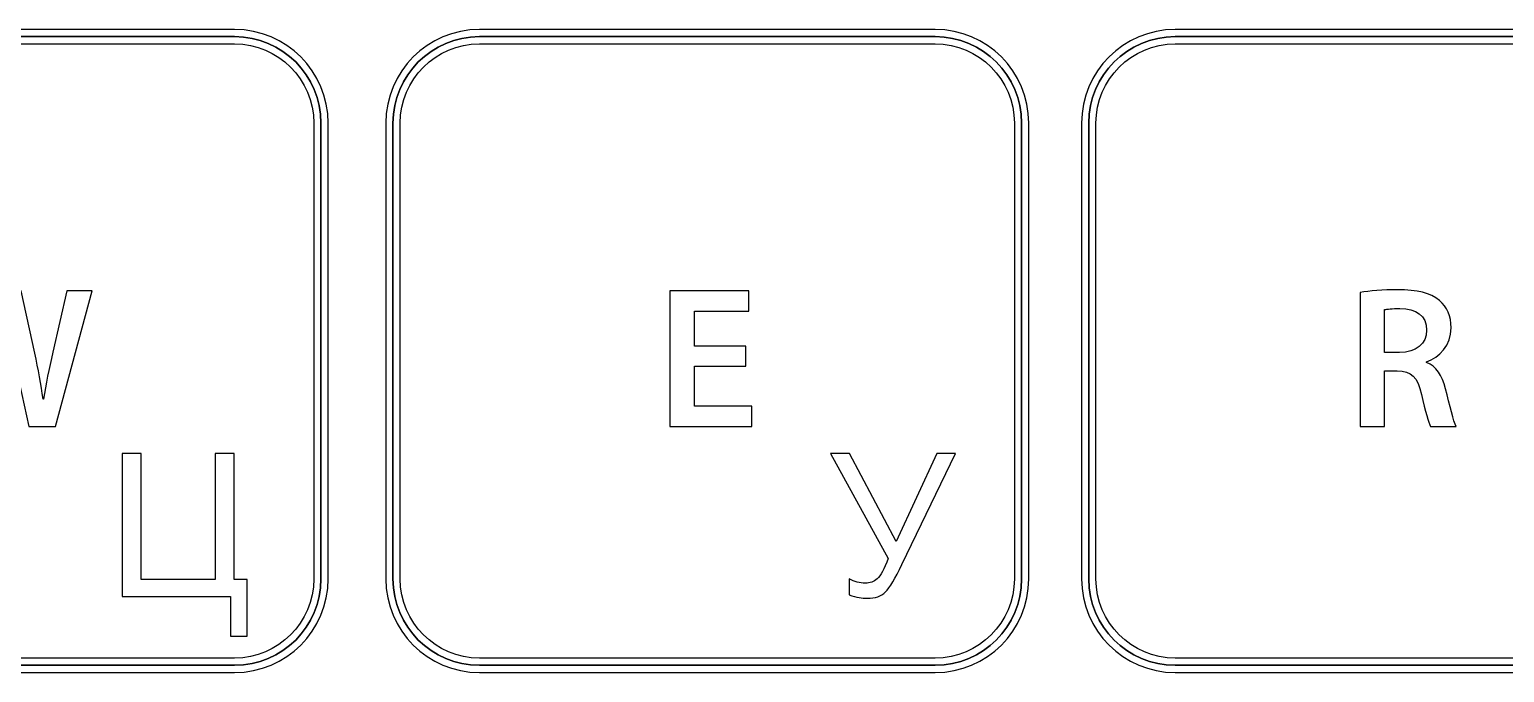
# Model space of a CAD drawing. Header units: millimetres. Extents: x -129 to 142, y -94 to 111.
# Drawn here: x -72.91 to -33.44, y 63.82 to 81.03 of the extents above; entities that cross this region are included whole.
import ezdxf

# ---------------------------------------------------------------- set-up
doc = ezdxf.new("R2010")
doc.units = ezdxf.units.MM
doc.header["$MEASUREMENT"] = 0
doc.layers.add('layer 1', color=7, linetype='Continuous')

msp = doc.modelspace()

# ---------------------------------------------------------------- linework, layer by layer
at = {"layer": 'layer 1', "color": 7, "lineweight": 25}
for points, knots in [([(-67.4244, 63.8179), (-67.4244, 63.8179), (-79.6252, 63.8179), (-79.6252, 63.8179), (-79.6252, 63.8179), (-81.0062, 63.8179), (-82.1299, 64.9412), (-82.1299, 66.3225), (-82.1299, 66.3225), (-82.1299, 66.3225), (-82.1299, 78.5238), (-82.1299, 78.5238), (-82.1299, 78.5238), (-82.1299, 79.9045), (-81.0062, 81.0279), (-79.6252, 81.0279), (-79.6252, 81.0279), (-79.6252, 81.0279), (-67.4244, 81.0279), (-67.4244, 81.0279), (-67.4244, 81.0279), (-66.0431, 81.0279), (-64.92, 79.9045), (-64.92, 78.5238), (-64.92, 78.5238), (-64.92, 78.5238), (-64.92, 66.3225), (-64.92, 66.3225), (-64.92, 66.3225), (-64.92, 64.9412), (-66.0431, 63.8179), (-67.4244, 63.8179)], [0, 0, 0, 0, 0.1111111, 0.1111111, 0.1111111, 0.1111111, 0.2222222, 0.2222222, 0.2222222, 0.2222222, 0.3333333, 0.3333333, 0.3333333, 0.3333333, 0.4444444, 0.4444444, 0.4444444, 0.4444444, 0.5555556, 0.5555556, 0.5555556, 0.5555556, 0.6666667, 0.6666667, 0.6666667, 0.6666667, 0.7777778, 0.7777778, 0.7777778, 0.7777778, 1, 1, 1, 1]), ([(-48.6729, 63.8179), (-48.6729, 63.8179), (-60.8738, 63.8179), (-60.8738, 63.8179), (-60.8738, 63.8179), (-62.2547, 63.8179), (-63.3783, 64.9412), (-63.3783, 66.3225), (-63.3783, 66.3225), (-63.3783, 66.3225), (-63.3783, 78.5238), (-63.3783, 78.5238), (-63.3783, 78.5238), (-63.3783, 79.9045), (-62.2547, 81.0279), (-60.8738, 81.0279), (-60.8738, 81.0279), (-60.8738, 81.0279), (-48.6729, 81.0279), (-48.6729, 81.0279), (-48.6729, 81.0279), (-47.2913, 81.0279), (-46.1683, 79.9045), (-46.1683, 78.5238), (-46.1683, 78.5238), (-46.1683, 78.5238), (-46.1683, 66.3225), (-46.1683, 66.3225), (-46.1683, 66.3225), (-46.1683, 64.9412), (-47.2913, 63.8179), (-48.6729, 63.8179)], [0, 0, 0, 0, 0.1111111, 0.1111111, 0.1111111, 0.1111111, 0.2222222, 0.2222222, 0.2222222, 0.2222222, 0.3333333, 0.3333333, 0.3333333, 0.3333333, 0.4444444, 0.4444444, 0.4444444, 0.4444444, 0.5555556, 0.5555556, 0.5555556, 0.5555556, 0.6666667, 0.6666667, 0.6666667, 0.6666667, 0.7777778, 0.7777778, 0.7777778, 0.7777778, 1, 1, 1, 1]), ([(-30.0498, 63.8179), (-30.0498, 63.8179), (-42.2514, 63.8179), (-42.2514, 63.8179), (-42.2514, 63.8179), (-43.6322, 63.8179), (-44.7553, 64.9412), (-44.7553, 66.3225), (-44.7553, 66.3225), (-44.7553, 66.3225), (-44.7553, 78.5238), (-44.7553, 78.5238), (-44.7553, 78.5238), (-44.7553, 79.9045), (-43.6322, 81.0279), (-42.2514, 81.0279), (-42.2514, 81.0279), (-42.2514, 81.0279), (-30.0498, 81.0279), (-30.0498, 81.0279), (-30.0498, 81.0279), (-28.6688, 81.0279), (-27.5457, 79.9045), (-27.5457, 78.5238), (-27.5457, 78.5238), (-27.5457, 78.5238), (-27.5457, 66.3225), (-27.5457, 66.3225), (-27.5457, 66.3225), (-27.5457, 64.9412), (-28.6688, 63.8179), (-30.0498, 63.8179)], [0, 0, 0, 0, 0.1111111, 0.1111111, 0.1111111, 0.1111111, 0.2222222, 0.2222222, 0.2222222, 0.2222222, 0.3333333, 0.3333333, 0.3333333, 0.3333333, 0.4444444, 0.4444444, 0.4444444, 0.4444444, 0.5555556, 0.5555556, 0.5555556, 0.5555556, 0.6666667, 0.6666667, 0.6666667, 0.6666667, 0.7777778, 0.7777778, 0.7777778, 0.7777778, 1, 1, 1, 1]), ([(-79.6252, 80.6429), (-79.6252, 80.6429), (-79.6252, 80.6429), (-79.6252, 80.6429), (-79.6252, 80.6429), (-80.7938, 80.6429), (-81.7447, 79.6918), (-81.7447, 78.5238), (-81.7447, 78.5238), (-81.7447, 78.5238), (-81.7447, 66.3225), (-81.7447, 66.3225), (-81.7447, 66.3225), (-81.7447, 65.154), (-80.7938, 64.2039), (-79.6252, 64.2039), (-79.6252, 64.2039), (-79.6252, 64.2039), (-67.4244, 64.2039), (-67.4244, 64.2039), (-67.4244, 64.2039), (-66.2554, 64.2039), (-65.305, 65.154), (-65.305, 66.3225), (-65.305, 66.3225), (-65.305, 66.3225), (-65.305, 78.5238), (-65.305, 78.5238), (-65.305, 78.5238), (-65.305, 79.6918), (-66.2554, 80.6429), (-67.4244, 80.6429), (-67.4244, 80.6429), (-67.4244, 80.6429), (-79.6252, 80.6429), (-79.6252, 80.6429)], [0, 0, 0, 0, 0.1, 0.1, 0.1, 0.1, 0.2, 0.2, 0.2, 0.2, 0.3, 0.3, 0.3, 0.3, 0.4, 0.4, 0.4, 0.4, 0.5, 0.5, 0.5, 0.5, 0.6, 0.6, 0.6, 0.6, 0.7, 0.7, 0.7, 0.7, 0.8, 0.8, 0.8, 0.8, 1, 1, 1, 1]), ([(-60.8738, 80.6429), (-60.8738, 80.6429), (-60.8738, 80.6429), (-60.8738, 80.6429), (-60.8738, 80.6429), (-62.0426, 80.6429), (-62.9928, 79.6918), (-62.9928, 78.5238), (-62.9928, 78.5238), (-62.9928, 78.5238), (-62.9928, 66.3225), (-62.9928, 66.3225), (-62.9928, 66.3225), (-62.9928, 65.154), (-62.0426, 64.2039), (-60.8738, 64.2039), (-60.8738, 64.2039), (-60.8738, 64.2039), (-48.6729, 64.2039), (-48.6729, 64.2039), (-48.6729, 64.2039), (-47.5037, 64.2039), (-46.5536, 65.154), (-46.5536, 66.3225), (-46.5536, 66.3225), (-46.5536, 66.3225), (-46.5536, 78.5238), (-46.5536, 78.5238), (-46.5536, 78.5238), (-46.5536, 79.6918), (-47.5037, 80.6429), (-48.6729, 80.6429), (-48.6729, 80.6429), (-48.6729, 80.6429), (-60.8738, 80.6429), (-60.8738, 80.6429)], [0, 0, 0, 0, 0.1, 0.1, 0.1, 0.1, 0.2, 0.2, 0.2, 0.2, 0.3, 0.3, 0.3, 0.3, 0.4, 0.4, 0.4, 0.4, 0.5, 0.5, 0.5, 0.5, 0.6, 0.6, 0.6, 0.6, 0.7, 0.7, 0.7, 0.7, 0.8, 0.8, 0.8, 0.8, 1, 1, 1, 1]), ([(-42.2514, 80.6429), (-42.2514, 80.6429), (-42.2514, 80.6429), (-42.2514, 80.6429), (-42.2514, 80.6429), (-43.4191, 80.6429), (-44.3697, 79.6918), (-44.3697, 78.5238), (-44.3697, 78.5238), (-44.3697, 78.5238), (-44.3697, 66.3225), (-44.3697, 66.3225), (-44.3697, 66.3225), (-44.3697, 65.154), (-43.4191, 64.2039), (-42.2514, 64.2039), (-42.2514, 64.2039), (-42.2514, 64.2039), (-30.0498, 64.2039), (-30.0498, 64.2039), (-30.0498, 64.2039), (-28.8817, 64.2039), (-27.9308, 65.154), (-27.9308, 66.3225), (-27.9308, 66.3225), (-27.9308, 66.3225), (-27.9308, 78.5238), (-27.9308, 78.5238), (-27.9308, 78.5238), (-27.9308, 79.6918), (-28.8817, 80.6429), (-30.0498, 80.6429), (-30.0498, 80.6429), (-30.0498, 80.6429), (-42.2514, 80.6429), (-42.2514, 80.6429)], [0, 0, 0, 0, 0.1, 0.1, 0.1, 0.1, 0.2, 0.2, 0.2, 0.2, 0.3, 0.3, 0.3, 0.3, 0.4, 0.4, 0.4, 0.4, 0.5, 0.5, 0.5, 0.5, 0.6, 0.6, 0.6, 0.6, 0.7, 0.7, 0.7, 0.7, 0.8, 0.8, 0.8, 0.8, 1, 1, 1, 1])]:
    msp.add_open_spline(points, degree=3, knots=knots, dxfattribs=at)
at = {"layer": 'layer 1', "color": 7}
for points in [[(-65.1123, 66.3225), (-65.1123, 65.0455), (-66.1473, 64.0102), (-67.4244, 64.0102), (-67.4244, 64.0102), (-67.4244, 64.0102), (-79.6252, 64.0102), (-79.6252, 64.0102), (-79.6252, 64.0102), (-80.902, 64.0102), (-81.9377, 65.0455), (-81.9377, 66.3225), (-81.9377, 66.3225), (-81.9377, 66.3225), (-81.9377, 78.5238), (-81.9377, 78.5238), (-81.9377, 78.5238), (-81.9377, 79.8003), (-80.902, 80.8361), (-79.6252, 80.8361), (-79.6252, 80.8361), (-79.6252, 80.8361), (-67.4244, 80.8361), (-67.4244, 80.8361), (-67.4244, 80.8361), (-66.1473, 80.8361), (-65.1123, 79.8003), (-65.1123, 78.5238), (-65.1123, 78.5238), (-65.1123, 78.5238), (-65.1123, 66.3225), (-65.1123, 66.3225)], [(-46.3611, 66.3225), (-46.3611, 65.0455), (-47.3959, 64.0102), (-48.6729, 64.0102), (-48.6729, 64.0102), (-48.6729, 64.0102), (-60.8738, 64.0102), (-60.8738, 64.0102), (-60.8738, 64.0102), (-62.1502, 64.0102), (-63.1861, 65.0455), (-63.1861, 66.3225), (-63.1861, 66.3225), (-63.1861, 66.3225), (-63.1861, 78.5238), (-63.1861, 78.5238), (-63.1861, 78.5238), (-63.1861, 79.8003), (-62.1502, 80.8361), (-60.8738, 80.8361), (-60.8738, 80.8361), (-60.8738, 80.8361), (-48.6729, 80.8361), (-48.6729, 80.8361), (-48.6729, 80.8361), (-47.3959, 80.8361), (-46.3611, 79.8003), (-46.3611, 78.5238), (-46.3611, 78.5238), (-46.3611, 78.5238), (-46.3611, 66.3225), (-46.3611, 66.3225)], [(-27.7378, 66.3225), (-27.7378, 65.0455), (-28.7728, 64.0102), (-30.0498, 64.0102), (-30.0498, 64.0102), (-30.0498, 64.0102), (-42.2514, 64.0102), (-42.2514, 64.0102), (-42.2514, 64.0102), (-43.528, 64.0102), (-44.5633, 65.0455), (-44.5633, 66.3225), (-44.5633, 66.3225), (-44.5633, 66.3225), (-44.5633, 78.5238), (-44.5633, 78.5238), (-44.5633, 78.5238), (-44.5633, 79.8003), (-43.528, 80.8361), (-42.2514, 80.8361), (-42.2514, 80.8361), (-42.2514, 80.8361), (-30.0498, 80.8361), (-30.0498, 80.8361), (-30.0498, 80.8361), (-28.7728, 80.8361), (-27.7378, 79.8003), (-27.7378, 78.5238), (-27.7378, 78.5238), (-27.7378, 78.5238), (-27.7378, 66.3225), (-27.7378, 66.3225)]]:
    msp.add_open_spline(points, degree=3, knots=[0, 0, 0, 0, 0.1111111, 0.1111111, 0.1111111, 0.1111111, 0.2222222, 0.2222222, 0.2222222, 0.2222222, 0.3333333, 0.3333333, 0.3333333, 0.3333333, 0.4444444, 0.4444444, 0.4444444, 0.4444444, 0.5555556, 0.5555556, 0.5555556, 0.5555556, 0.6666667, 0.6666667, 0.6666667, 0.6666667, 0.7777778, 0.7777778, 0.7777778, 0.7777778, 1, 1, 1, 1], dxfattribs=at)
at = {"layer": 'layer 1', "color": 251, "lineweight": 25}
for points in [[(-79.6252, 80.8361), (-79.6252, 80.8361), (-67.4244, 80.8361), (-67.4244, 80.8361)], [(-67.4244, 80.8361), (-66.1473, 80.8361), (-65.1123, 79.8003), (-65.1123, 78.5238)], [(-63.1861, 78.5238), (-63.1861, 79.8003), (-62.1502, 80.8361), (-60.8738, 80.8361)], [(-60.8738, 80.8361), (-60.8738, 80.8361), (-48.6729, 80.8361), (-48.6729, 80.8361)], [(-48.6729, 80.8361), (-47.3959, 80.8361), (-46.3611, 79.8003), (-46.3611, 78.5238)], [(-44.5633, 78.5238), (-44.5633, 79.8003), (-43.528, 80.8361), (-42.2514, 80.8361)], [(-42.2514, 80.8361), (-42.2514, 80.8361), (-30.0498, 80.8361), (-30.0498, 80.8361)], [(-65.1123, 78.5238), (-65.1123, 78.5238), (-65.1123, 66.3225), (-65.1123, 66.3225)], [(-63.1861, 66.3225), (-63.1861, 66.3225), (-63.1861, 78.5238), (-63.1861, 78.5238)], [(-46.3611, 78.5238), (-46.3611, 78.5238), (-46.3611, 66.3225), (-46.3611, 66.3225)], [(-44.5633, 66.3225), (-44.5633, 66.3225), (-44.5633, 78.5238), (-44.5633, 78.5238)], [(-65.1123, 66.3225), (-65.1123, 65.0455), (-66.1473, 64.0102), (-67.4244, 64.0102)], [(-60.8738, 64.0102), (-62.1502, 64.0102), (-63.1861, 65.0455), (-63.1861, 66.3225)], [(-46.3611, 66.3225), (-46.3611, 65.0455), (-47.3959, 64.0102), (-48.6729, 64.0102)], [(-42.2514, 64.0102), (-43.528, 64.0102), (-44.5633, 65.0455), (-44.5633, 66.3225)], [(-67.4244, 64.0102), (-67.4244, 64.0102), (-79.6252, 64.0102), (-79.6252, 64.0102)], [(-48.6729, 64.0102), (-48.6729, 64.0102), (-60.8738, 64.0102), (-60.8738, 64.0102)], [(-30.0498, 64.0102), (-30.0498, 64.0102), (-42.2514, 64.0102), (-42.2514, 64.0102)]]:
    msp.add_open_spline(points, degree=3, dxfattribs=at)
at = {"layer": 'layer 1', "color": 252}
for points, knots in [([(-74.8974, 70.401), (-74.8974, 70.401), (-75.7877, 74.0363), (-75.7877, 74.0363), (-75.7877, 74.0363), (-75.7877, 74.0363), (-75.0809, 74.0363), (-75.0809, 74.0363), (-75.0809, 74.0363), (-75.0809, 74.0363), (-74.7358, 72.3854), (-74.7358, 72.3854), (-74.7358, 72.3854), (-74.6442, 71.9432), (-74.5581, 71.4794), (-74.4986, 71.1182), (-74.4986, 71.1182), (-74.4986, 71.1182), (-74.4874, 71.1182), (-74.4874, 71.1182), (-74.4874, 71.1182), (-74.4282, 71.5004), (-74.3255, 71.932), (-74.2235, 72.3914), (-74.2235, 72.3914), (-74.2235, 72.3914), (-73.8294, 74.0363), (-73.8294, 74.0363), (-73.8294, 74.0363), (-73.8294, 74.0363), (-73.1334, 74.0363), (-73.1334, 74.0363), (-73.1334, 74.0363), (-73.1334, 74.0363), (-72.7722, 72.364), (-72.7722, 72.364), (-72.7722, 72.364), (-72.6805, 71.932), (-72.6052, 71.5288), (-72.5508, 71.134), (-72.5508, 71.134), (-72.5508, 71.134), (-72.5402, 71.134), (-72.5402, 71.134), (-72.5402, 71.134), (-72.4758, 71.5332), (-72.3896, 71.9486), (-72.2925, 72.3914), (-72.2925, 72.3914), (-72.2925, 72.3914), (-71.9149, 74.0363), (-71.9149, 74.0363), (-71.9149, 74.0363), (-71.9149, 74.0363), (-71.2404, 74.0363), (-71.2404, 74.0363), (-71.2404, 74.0363), (-71.2404, 74.0363), (-72.2167, 70.401), (-72.2167, 70.401), (-72.2167, 70.401), (-72.2167, 70.401), (-72.9289, 70.401), (-72.9289, 70.401), (-72.9289, 70.401), (-72.9289, 70.401), (-73.3065, 72.1111), (-73.3065, 72.1111), (-73.3065, 72.1111), (-73.3983, 72.5259), (-73.4626, 72.8709), (-73.5058, 73.2647), (-73.5058, 73.2647), (-73.5058, 73.2647), (-73.5167, 73.2647), (-73.5167, 73.2647), (-73.5167, 73.2647), (-73.5815, 72.8767), (-73.6512, 72.5259), (-73.7596, 72.1111), (-73.7596, 72.1111), (-73.7596, 72.1111), (-74.1804, 70.401), (-74.1804, 70.401), (-74.1804, 70.401), (-74.1804, 70.401), (-74.8974, 70.401), (-74.8974, 70.401)], [0, 0, 0, 0, 0.0434783, 0.0434783, 0.0434783, 0.0434783, 0.0869565, 0.0869565, 0.0869565, 0.0869565, 0.1304348, 0.1304348, 0.1304348, 0.1304348, 0.173913, 0.173913, 0.173913, 0.173913, 0.2173913, 0.2173913, 0.2173913, 0.2173913, 0.2608696, 0.2608696, 0.2608696, 0.2608696, 0.3043478, 0.3043478, 0.3043478, 0.3043478, 0.3478261, 0.3478261, 0.3478261, 0.3478261, 0.3913043, 0.3913043, 0.3913043, 0.3913043, 0.4347826, 0.4347826, 0.4347826, 0.4347826, 0.4782609, 0.4782609, 0.4782609, 0.4782609, 0.5217391, 0.5217391, 0.5217391, 0.5217391, 0.5652174, 0.5652174, 0.5652174, 0.5652174, 0.6086957, 0.6086957, 0.6086957, 0.6086957, 0.6521739, 0.6521739, 0.6521739, 0.6521739, 0.6956522, 0.6956522, 0.6956522, 0.6956522, 0.7391304, 0.7391304, 0.7391304, 0.7391304, 0.7826087, 0.7826087, 0.7826087, 0.7826087, 0.826087, 0.826087, 0.826087, 0.826087, 0.8695652, 0.8695652, 0.8695652, 0.8695652, 0.9130435, 0.9130435, 0.9130435, 0.9130435, 1, 1, 1, 1]), ([(-53.7454, 72.0132), (-53.7454, 72.0132), (-55.1157, 72.0132), (-55.1157, 72.0132), (-55.1157, 72.0132), (-55.1157, 72.0132), (-55.1157, 70.9461), (-55.1157, 70.9461), (-55.1157, 70.9461), (-55.1157, 70.9461), (-53.5842, 70.9461), (-53.5842, 70.9461), (-53.5842, 70.9461), (-53.5842, 70.9461), (-53.5842, 70.401), (-53.5842, 70.401), (-53.5842, 70.401), (-53.5842, 70.401), (-55.7792, 70.401), (-55.7792, 70.401), (-55.7792, 70.401), (-55.7792, 70.401), (-55.7792, 74.0363), (-55.7792, 74.0363), (-55.7792, 74.0363), (-55.7792, 74.0363), (-53.6649, 74.0363), (-53.6649, 74.0363), (-53.6649, 74.0363), (-53.6649, 74.0363), (-53.6649, 73.4916), (-53.6649, 73.4916), (-53.6649, 73.4916), (-53.6649, 73.4916), (-55.1157, 73.4916), (-55.1157, 73.4916), (-55.1157, 73.4916), (-55.1157, 73.4916), (-55.1157, 72.5533), (-55.1157, 72.5533), (-55.1157, 72.5533), (-55.1157, 72.5533), (-53.7454, 72.5533), (-53.7454, 72.5533), (-53.7454, 72.5533), (-53.7454, 72.5533), (-53.7454, 72.0132), (-53.7454, 72.0132)], [0, 0, 0, 0, 0.0769231, 0.0769231, 0.0769231, 0.0769231, 0.1538462, 0.1538462, 0.1538462, 0.1538462, 0.2307692, 0.2307692, 0.2307692, 0.2307692, 0.3076923, 0.3076923, 0.3076923, 0.3076923, 0.3846154, 0.3846154, 0.3846154, 0.3846154, 0.4615385, 0.4615385, 0.4615385, 0.4615385, 0.5384615, 0.5384615, 0.5384615, 0.5384615, 0.6153846, 0.6153846, 0.6153846, 0.6153846, 0.6923077, 0.6923077, 0.6923077, 0.6923077, 0.7692308, 0.7692308, 0.7692308, 0.7692308, 0.8461538, 0.8461538, 0.8461538, 0.8461538, 1, 1, 1, 1]), ([(-37.302, 73.9873), (-37.0542, 74.0309), (-36.6818, 74.0631), (-36.2988, 74.0631), (-36.2988, 74.0631), (-35.776, 74.0631), (-35.4198, 73.9776), (-35.1768, 73.772), (-35.1768, 73.772), (-34.9773, 73.6052), (-34.8643, 73.3513), (-34.8643, 73.0436), (-34.8643, 73.0436), (-34.8643, 72.5743), (-35.1815, 72.2564), (-35.5221, 72.1315), (-35.5221, 72.1315), (-35.5221, 72.1315), (-35.5221, 72.1155), (-35.5221, 72.1155), (-35.5221, 72.1155), (-35.2628, 72.019), (-35.1071, 71.7655), (-35.0147, 71.4143), (-35.0147, 71.4143), (-34.9013, 70.9617), (-34.8048, 70.5409), (-34.7286, 70.401), (-34.7286, 70.401), (-34.7286, 70.401), (-35.4137, 70.401), (-35.4137, 70.401), (-35.4137, 70.401), (-35.4677, 70.5081), (-35.5539, 70.8051), (-35.6566, 71.2587), (-35.6566, 71.2587), (-35.7593, 71.7327), (-35.9324, 71.8844), (-36.309, 71.8948), (-36.309, 71.8948), (-36.309, 71.8948), (-36.6445, 71.8948), (-36.6445, 71.8948), (-36.6445, 71.8948), (-36.6445, 71.8948), (-36.6445, 70.401), (-36.6445, 70.401), (-36.6445, 70.401), (-36.6445, 70.401), (-37.302, 70.401), (-37.302, 70.401), (-37.302, 70.401), (-37.302, 70.401), (-37.302, 73.9873), (-37.302, 73.9873)], [0, 0, 0, 0, 0.0666667, 0.0666667, 0.0666667, 0.0666667, 0.1333333, 0.1333333, 0.1333333, 0.1333333, 0.2, 0.2, 0.2, 0.2, 0.2666667, 0.2666667, 0.2666667, 0.2666667, 0.3333333, 0.3333333, 0.3333333, 0.3333333, 0.4, 0.4, 0.4, 0.4, 0.4666667, 0.4666667, 0.4666667, 0.4666667, 0.5333333, 0.5333333, 0.5333333, 0.5333333, 0.6, 0.6, 0.6, 0.6, 0.6666667, 0.6666667, 0.6666667, 0.6666667, 0.7333333, 0.7333333, 0.7333333, 0.7333333, 0.8, 0.8, 0.8, 0.8, 0.8666667, 0.8666667, 0.8666667, 0.8666667, 1, 1, 1, 1]), ([(-36.6445, 72.3806), (-36.6445, 72.3806), (-36.6445, 72.3806), (-36.6445, 72.3806), (-36.6445, 72.3806), (-36.6445, 72.3806), (-36.2497, 72.3806), (-36.2497, 72.3806), (-36.2497, 72.3806), (-35.8027, 72.3806), (-35.5221, 72.6174), (-35.5221, 72.9785), (-35.5221, 72.9785), (-35.5221, 73.3787), (-35.8027, 73.5616), (-36.2342, 73.5616), (-36.2342, 73.5616), (-36.4448, 73.5616), (-36.5789, 73.5456), (-36.6445, 73.5294), (-36.6445, 73.5294), (-36.6445, 73.5294), (-36.6445, 72.3806), (-36.6445, 72.3806)], [0, 0, 0, 0, 0.1428571, 0.1428571, 0.1428571, 0.1428571, 0.2857143, 0.2857143, 0.2857143, 0.2857143, 0.4285714, 0.4285714, 0.4285714, 0.4285714, 0.5714286, 0.5714286, 0.5714286, 0.5714286, 0.7142857, 0.7142857, 0.7142857, 0.7142857, 1, 1, 1, 1])]:
    msp.add_open_spline(points, degree=3, knots=knots, dxfattribs=at)
at = {"layer": 'layer 1'}
for points, knots in [([(-70.4329, 69.6763), (-70.4329, 69.6763), (-69.9261, 69.6763), (-69.9261, 69.6763), (-69.9261, 69.6763), (-69.9261, 69.6763), (-69.9261, 66.3045), (-69.9261, 66.3045), (-69.9261, 66.3045), (-69.9261, 66.3045), (-67.9415, 66.3045), (-67.9415, 66.3045), (-67.9415, 66.3045), (-67.9415, 66.3045), (-67.9415, 69.6763), (-67.9415, 69.6763), (-67.9415, 69.6763), (-67.9415, 69.6763), (-67.4347, 69.6763), (-67.4347, 69.6763), (-67.4347, 69.6763), (-67.4347, 69.6763), (-67.4347, 66.3045), (-67.4347, 66.3045), (-67.4347, 66.3045), (-67.4347, 66.3045), (-67.0879, 66.3045), (-67.0879, 66.3045), (-67.0879, 66.3045), (-67.0879, 66.3045), (-67.0879, 64.7947), (-67.0879, 64.7947), (-67.0879, 64.7947), (-67.0879, 64.7947), (-67.536, 64.7947), (-67.536, 64.7947), (-67.536, 64.7947), (-67.536, 64.7947), (-67.536, 65.8564), (-67.536, 65.8564), (-67.536, 65.8564), (-67.536, 65.8564), (-70.4329, 65.8564), (-70.4329, 65.8564), (-70.4329, 65.8564), (-70.4329, 65.8564), (-70.4329, 69.6763), (-70.4329, 69.6763)], [0, 0, 0, 0, 0.0769231, 0.0769231, 0.0769231, 0.0769231, 0.1538462, 0.1538462, 0.1538462, 0.1538462, 0.2307692, 0.2307692, 0.2307692, 0.2307692, 0.3076923, 0.3076923, 0.3076923, 0.3076923, 0.3846154, 0.3846154, 0.3846154, 0.3846154, 0.4615385, 0.4615385, 0.4615385, 0.4615385, 0.5384615, 0.5384615, 0.5384615, 0.5384615, 0.6153846, 0.6153846, 0.6153846, 0.6153846, 0.6923077, 0.6923077, 0.6923077, 0.6923077, 0.7692308, 0.7692308, 0.7692308, 0.7692308, 0.8461538, 0.8461538, 0.8461538, 0.8461538, 1, 1, 1, 1]), ([(-51.477, 69.6763), (-51.477, 69.6763), (-50.9684, 69.6763), (-50.9684, 69.6763), (-50.9684, 69.6763), (-50.9684, 69.6763), (-49.7173, 67.328), (-49.7173, 67.328), (-49.7173, 67.328), (-49.7173, 67.328), (-48.6299, 69.6763), (-48.6299, 69.6763), (-48.6299, 69.6763), (-48.6299, 69.6763), (-48.1319, 69.6763), (-48.1319, 69.6763), (-48.1319, 69.6763), (-48.1319, 69.6763), (-49.5626, 66.7047), (-49.5626, 66.7047), (-49.5626, 66.7047), (-49.7413, 66.333), (-49.8881, 66.0894), (-50.0028, 65.9747), (-50.0028, 65.9747), (-50.1175, 65.86), (-50.2811, 65.803), (-50.4945, 65.803), (-50.4945, 65.803), (-50.6243, 65.803), (-50.7834, 65.8333), (-50.9728, 65.8937), (-50.9728, 65.8937), (-50.9728, 65.8937), (-50.9728, 66.3259), (-50.9728, 66.3259), (-50.9728, 66.3259), (-50.8377, 66.2476), (-50.6945, 66.2085), (-50.5434, 66.2085), (-50.5434, 66.2085), (-50.4207, 66.2085), (-50.3149, 66.2485), (-50.225, 66.3277), (-50.225, 66.3277), (-50.1361, 66.4068), (-50.0374, 66.5873), (-49.9298, 66.8692), (-49.9298, 66.8692), (-49.9298, 66.8692), (-51.477, 69.6763), (-51.477, 69.6763)], [0, 0, 0, 0, 0.0714286, 0.0714286, 0.0714286, 0.0714286, 0.1428571, 0.1428571, 0.1428571, 0.1428571, 0.2142857, 0.2142857, 0.2142857, 0.2142857, 0.2857143, 0.2857143, 0.2857143, 0.2857143, 0.3571429, 0.3571429, 0.3571429, 0.3571429, 0.4285714, 0.4285714, 0.4285714, 0.4285714, 0.5, 0.5, 0.5, 0.5, 0.5714286, 0.5714286, 0.5714286, 0.5714286, 0.6428571, 0.6428571, 0.6428571, 0.6428571, 0.7142857, 0.7142857, 0.7142857, 0.7142857, 0.7857143, 0.7857143, 0.7857143, 0.7857143, 0.8571429, 0.8571429, 0.8571429, 0.8571429, 1, 1, 1, 1])]:
    msp.add_open_spline(points, degree=3, knots=knots, dxfattribs=at)

doc.saveas('drawing.dxf')
